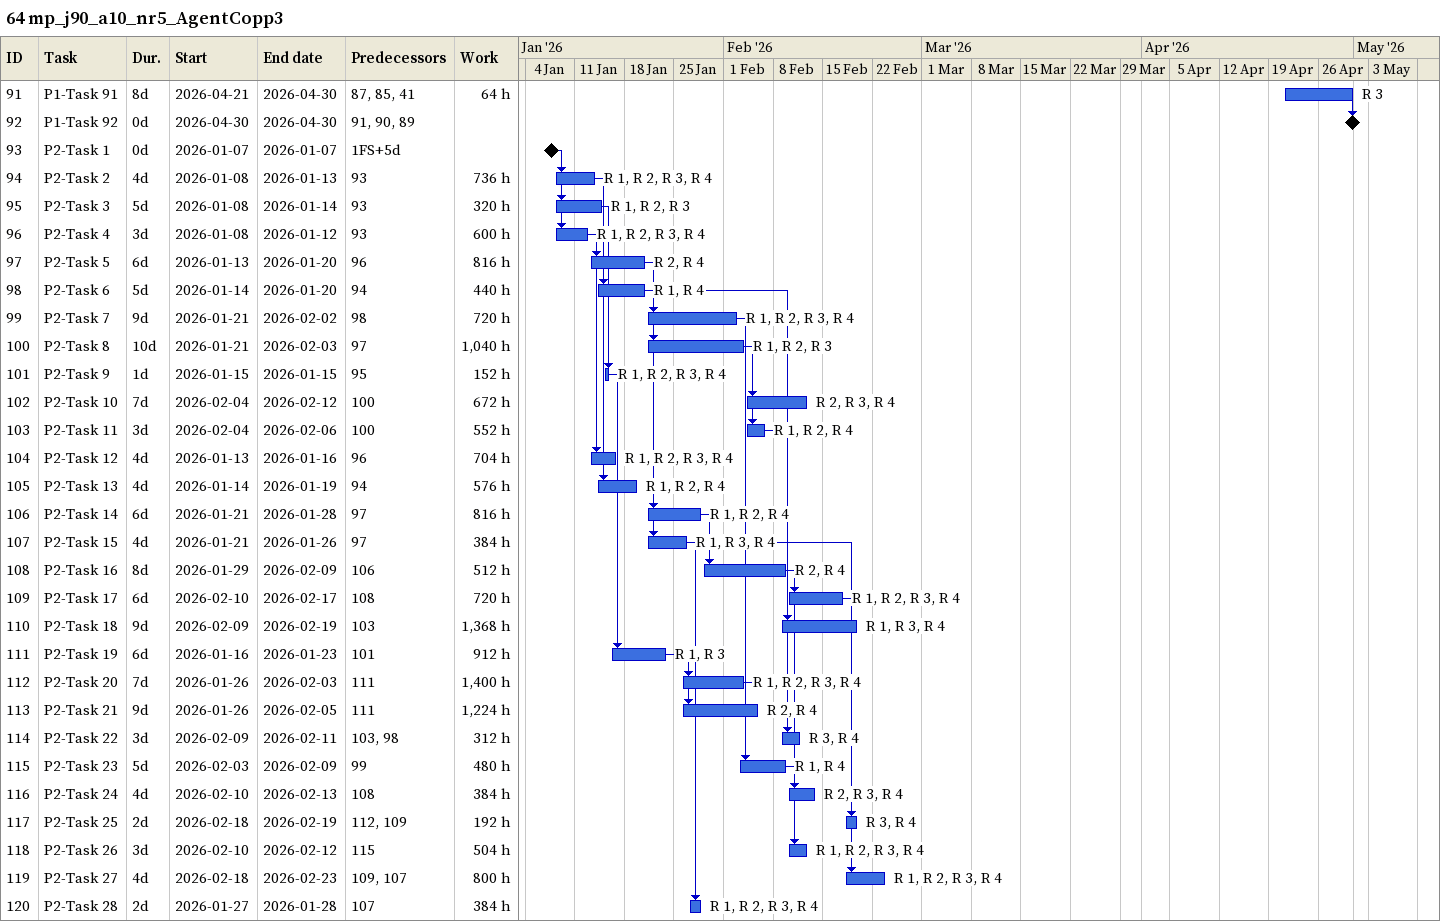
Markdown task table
64 mp_j90_a10_nr5_AgentCopp3

| ID | Task | Duration | Start | Finish | Predecessors | Resources | Work (h) |
|---|---|---|---|---|---|---|---|
| 91 | P1-Task 91 | 8d | 2026-04-21 | 2026-04-30 | 87, 85, 41 | R 3 | 64 |
| 92 | P1-Task 92 | 0d | 2026-04-30 | 2026-04-30 | 91, 90, 89 |  |  |
| 93 | P2-Task 1 | 0d | 2026-01-07 | 2026-01-07 | 1FS+5d |  |  |
| 94 | P2-Task 2 | 4d | 2026-01-08 | 2026-01-13 | 93 | R 1, R 2, R 3, R 4 | 736 |
| 95 | P2-Task 3 | 5d | 2026-01-08 | 2026-01-14 | 93 | R 1, R 2, R 3 | 320 |
| 96 | P2-Task 4 | 3d | 2026-01-08 | 2026-01-12 | 93 | R 1, R 2, R 3, R 4 | 600 |
| 97 | P2-Task 5 | 6d | 2026-01-13 | 2026-01-20 | 96 | R 2, R 4 | 816 |
| 98 | P2-Task 6 | 5d | 2026-01-14 | 2026-01-20 | 94 | R 1, R 4 | 440 |
| 99 | P2-Task 7 | 9d | 2026-01-21 | 2026-02-02 | 98 | R 1, R 2, R 3, R 4 | 720 |
| 100 | P2-Task 8 | 10d | 2026-01-21 | 2026-02-03 | 97 | R 1, R 2, R 3 | 1040 |
| 101 | P2-Task 9 | 1d | 2026-01-15 | 2026-01-15 | 95 | R 1, R 2, R 3, R 4 | 152 |
| 102 | P2-Task 10 | 7d | 2026-02-04 | 2026-02-12 | 100 | R 2, R 3, R 4 | 672 |
| 103 | P2-Task 11 | 3d | 2026-02-04 | 2026-02-06 | 100 | R 1, R 2, R 4 | 552 |
| 104 | P2-Task 12 | 4d | 2026-01-13 | 2026-01-16 | 96 | R 1, R 2, R 3, R 4 | 704 |
| 105 | P2-Task 13 | 4d | 2026-01-14 | 2026-01-19 | 94 | R 1, R 2, R 4 | 576 |
| 106 | P2-Task 14 | 6d | 2026-01-21 | 2026-01-28 | 97 | R 1, R 2, R 4 | 816 |
| 107 | P2-Task 15 | 4d | 2026-01-21 | 2026-01-26 | 97 | R 1, R 3, R 4 | 384 |
| 108 | P2-Task 16 | 8d | 2026-01-29 | 2026-02-09 | 106 | R 2, R 4 | 512 |
| 109 | P2-Task 17 | 6d | 2026-02-10 | 2026-02-17 | 108 | R 1, R 2, R 3, R 4 | 720 |
| 110 | P2-Task 18 | 9d | 2026-02-09 | 2026-02-19 | 103 | R 1, R 3, R 4 | 1368 |
| 111 | P2-Task 19 | 6d | 2026-01-16 | 2026-01-23 | 101 | R 1, R 3 | 912 |
| 112 | P2-Task 20 | 7d | 2026-01-26 | 2026-02-03 | 111 | R 1, R 2, R 3, R 4 | 1400 |
| 113 | P2-Task 21 | 9d | 2026-01-26 | 2026-02-05 | 111 | R 2, R 4 | 1224 |
| 114 | P2-Task 22 | 3d | 2026-02-09 | 2026-02-11 | 103, 98 | R 3, R 4 | 312 |
| 115 | P2-Task 23 | 5d | 2026-02-03 | 2026-02-09 | 99 | R 1, R 4 | 480 |
| 116 | P2-Task 24 | 4d | 2026-02-10 | 2026-02-13 | 108 | R 2, R 3, R 4 | 384 |
| 117 | P2-Task 25 | 2d | 2026-02-18 | 2026-02-19 | 112, 109 | R 3, R 4 | 192 |
| 118 | P2-Task 26 | 3d | 2026-02-10 | 2026-02-12 | 115 | R 1, R 2, R 3, R 4 | 504 |
| 119 | P2-Task 27 | 4d | 2026-02-18 | 2026-02-23 | 109, 107 | R 1, R 2, R 3, R 4 | 800 |
| 120 | P2-Task 28 | 2d | 2026-01-27 | 2026-01-28 | 107 | R 1, R 2, R 3, R 4 | 384 |
